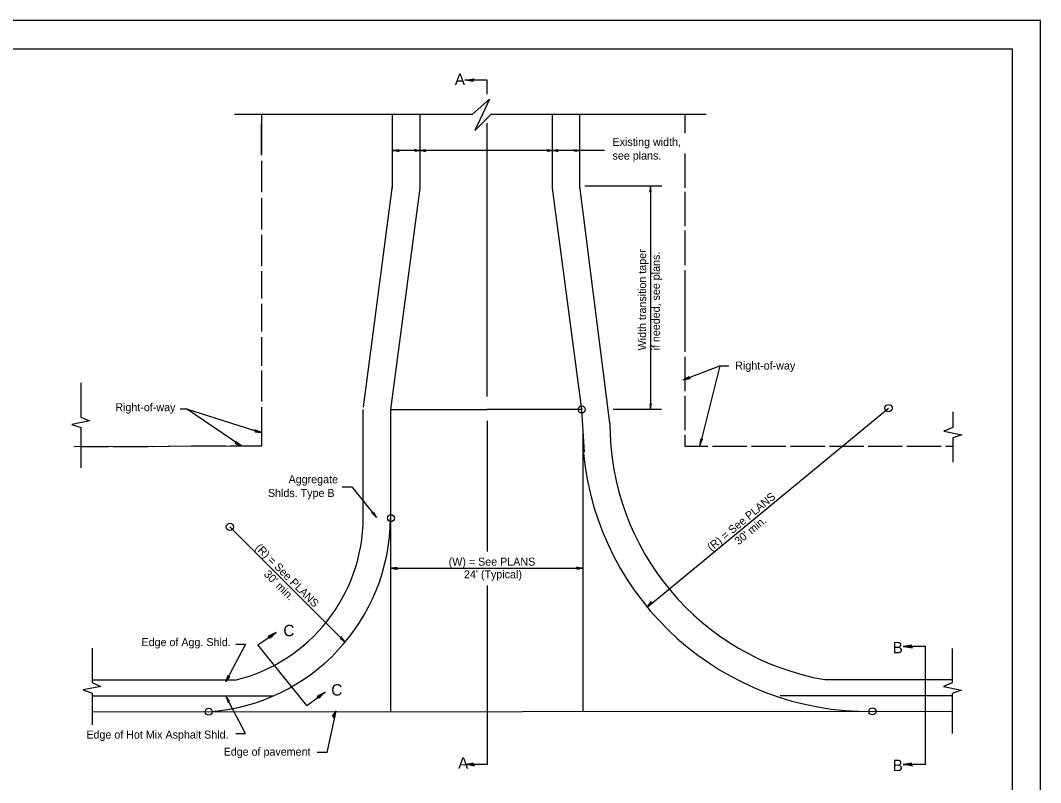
# Model space of a CAD drawing. Extents: x -0.01 to 2.83, y -0.13 to 1.83.
# Drawn here: x 1.346 to 2.833, y 0.722 to 1.833 of the extents above; entities that cross this region are included whole.
import ezdxf

# ---------------------------------------------------------------- set-up
doc = ezdxf.new("R2010")
doc.units = 0
for name, color, linetype in [('RD_Pr_Roadway_Dimensions', 7, 'Continuous'), ('RD_Pr_Roadway_Notes', 7, 'Continuous'), ('SH_General_Details', 7, 'Continuous'), ('SH_Printer_Plotting_Border', 7, 'Continuous'), ('STG_Traffic_Control', 7, 'Continuous')]:
    doc.layers.add(name, color=color, linetype=linetype)

msp = doc.modelspace()

# ---------------------------------------------------------------- linework, layer by layer
at = {"layer": 'RD_Pr_Roadway_Dimensions'}
for p, q in [((1.9288, 1.6436), (1.8897, 1.6436)), ((2.1218, 1.6435), (1.9288, 1.6436)), ((2.1614, 1.6435), (2.1218, 1.6435)), ((2.1978, 1.6434), (2.1614, 1.6435)), ((2.281, 1.5917), (2.1687, 1.5918)), ((2.2647, 1.5918), (2.2646, 1.2659)), ((2.2808, 1.2659), (2.2102, 1.2659)), ((2.2598, 0.9778), (2.6117, 1.268)), ((1.8194, 0.9266), (1.6515, 1.0946)), ((1.8862, 1.0343), (2.1666, 1.0344))]:
    msp.add_line(p, q, dxfattribs=at)
for points in [[(1.8973, 1.6435), (1.8971, 1.6446), (1.8938, 1.6441), (1.8897, 1.6436), (1.8941, 1.643), (1.898, 1.6423), (1.8973, 1.6435), (1.897, 1.6442), (1.8925, 1.6436), (1.8974, 1.6427), (1.8967, 1.6437), (1.8946, 1.6436), (1.8966, 1.6433)], [(1.9212, 1.6437), (1.9214, 1.6426), (1.9246, 1.643), (1.9288, 1.6436), (1.9244, 1.6442), (1.9205, 1.6449), (1.9212, 1.6437), (1.9215, 1.6429), (1.926, 1.6436), (1.9211, 1.6445), (1.9218, 1.6435), (1.9239, 1.6436), (1.9219, 1.6439)], [(1.9365, 1.6435), (1.9362, 1.6446), (1.933, 1.6441), (1.9288, 1.6436), (1.9332, 1.643), (1.9371, 1.6423), (1.9365, 1.6435), (1.9361, 1.6442), (1.9316, 1.6436), (1.9365, 1.6427), (1.9358, 1.6437), (1.9337, 1.6435), (1.9357, 1.6432)], [(2.1142, 1.6436), (2.1144, 1.6425), (2.1177, 1.6429), (2.1218, 1.6435), (2.1174, 1.6441), (2.1135, 1.6448), (2.1142, 1.6436), (2.1145, 1.6428), (2.119, 1.6435), (2.1141, 1.6444), (2.1148, 1.6434), (2.1169, 1.6435), (2.1149, 1.6438)], [(2.1295, 1.6434), (2.1292, 1.6445), (2.126, 1.644), (2.1218, 1.6435), (2.1263, 1.6429), (2.1302, 1.6422), (2.1295, 1.6434), (2.1291, 1.6441), (2.1246, 1.6435), (2.1296, 1.6426), (2.1288, 1.6436), (2.1268, 1.6434), (2.1288, 1.6431)], [(2.1537, 1.6436), (2.154, 1.6424), (2.1572, 1.6429), (2.1614, 1.6435), (2.1569, 1.6441), (2.153, 1.6448), (2.1537, 1.6436), (2.154, 1.6428), (2.1586, 1.6435), (2.1536, 1.6443), (2.1544, 1.6434), (2.1564, 1.6435), (2.1544, 1.6438)], [(2.2646, 1.5841), (2.2658, 1.5844), (2.2653, 1.5876), (2.2647, 1.5918), (2.2641, 1.5873), (2.2634, 1.5834), (2.2646, 1.5841), (2.2654, 1.5844), (2.2647, 1.589), (2.2639, 1.584), (2.2648, 1.5848), (2.2647, 1.5868), (2.2644, 1.5848)], [(2.2647, 1.2735), (2.2635, 1.2733), (2.264, 1.2701), (2.2646, 1.2659), (2.2652, 1.2703), (2.2659, 1.2742), (2.2647, 1.2735), (2.2639, 1.2732), (2.2646, 1.2687), (2.2654, 1.2736), (2.2645, 1.2729), (2.2646, 1.2708), (2.2649, 1.2728)], [(1.8954, 1.0342), (1.8951, 1.0356), (1.8912, 1.035), (1.8862, 1.0343), (1.8915, 1.0336), (1.8962, 1.0328), (1.8954, 1.0342), (1.895, 1.0351), (1.8895, 1.0343), (1.8955, 1.0333), (1.8946, 1.0345), (1.8921, 1.0343), (1.8945, 1.0339)], [(2.1574, 1.0346), (2.1577, 1.0332), (2.1616, 1.0338), (2.1666, 1.0344), (2.1613, 1.0351), (2.1566, 1.036), (2.1574, 1.0346), (2.1578, 1.0336), (2.1633, 1.0344), (2.1573, 1.0355), (2.1582, 1.0343), (2.1607, 1.0345), (2.1583, 1.0348)], [(2.2662, 0.9844), (2.267, 0.9832), (2.2638, 0.9809), (2.2598, 0.9778), (2.2631, 0.9821), (2.2658, 0.986), (2.2662, 0.9844), (2.2666, 0.9835), (2.2622, 0.9802), (2.2656, 0.9851), (2.2659, 0.9837), (2.264, 0.982), (2.2654, 0.984)], [(1.813, 0.9332), (1.8123, 0.932), (1.8154, 0.9297), (1.8194, 0.9266), (1.8162, 0.9309), (1.8135, 0.9348), (1.813, 0.9332), (1.8127, 0.9322), (1.8171, 0.929), (1.8136, 0.9339), (1.8134, 0.9324), (1.8153, 0.9308), (1.8138, 0.9327)]]:
    msp.add_lwpolyline(points, dxfattribs=at)
for centre in [(2.6117, 1.268), (1.6515, 1.0946)]:
    msp.add_circle(centre, 0.00532, dxfattribs=at)
at = {"layer": 'RD_Pr_Roadway_Notes'}
for p, q in [((2.3124, 1.309), (2.3658, 1.3297)), ((2.3658, 1.3297), (2.3364, 1.2131)), ((2.3658, 1.3297), (2.3789, 1.3297)), ((1.5791, 1.2668), (1.5881, 1.2668)), ((1.6671, 1.2133), (1.5881, 1.2668)), ((1.5881, 1.2668), (1.6966, 1.2325)), ((1.8153, 1.1532), (1.8294, 1.1532)), ((1.8294, 1.1532), (1.8653, 1.1085)), ((1.674, 0.9235), (1.6454, 0.8691)), ((1.6599, 0.9235), (1.674, 0.9235)), ((1.674, 0.7935), (1.6454, 0.8479)), ((1.7932, 0.7657), (1.8062, 0.826)), ((1.6599, 0.7935), (1.674, 0.7935)), ((1.7932, 0.7657), (1.7785, 0.7657))]:
    msp.add_line(p, q, dxfattribs=at)
for points in [[(2.321, 1.3122), (2.3203, 1.3134), (2.3169, 1.3114), (2.3124, 1.309), (2.3177, 1.3103), (2.3223, 1.3112), (2.321, 1.3122), (2.3203, 1.3129), (2.3156, 1.3102), (2.3215, 1.3114), (2.3202, 1.3122), (2.318, 1.3111), (2.3203, 1.3117)], [(1.6883, 1.2346), (1.6883, 1.2332), (1.6922, 1.233), (1.6973, 1.2327), (1.6922, 1.2345), (1.6878, 1.2362), (1.6883, 1.2346), (1.6885, 1.2336), (1.694, 1.2334), (1.6884, 1.2355), (1.689, 1.2342), (1.6915, 1.2339), (1.6892, 1.2347)], [(2.3388, 1.222), (2.3374, 1.222), (2.337, 1.2181), (2.3364, 1.2131), (2.3384, 1.2181), (2.3403, 1.2225), (2.3388, 1.222), (2.3378, 1.2218), (2.3372, 1.2164), (2.3397, 1.2219), (2.3383, 1.2213), (2.3379, 1.2189), (2.3388, 1.2211)], [(1.6596, 1.2177), (1.6593, 1.2163), (1.663, 1.215), (1.6677, 1.2132), (1.6633, 1.2163), (1.6596, 1.2193), (1.6596, 1.2177), (1.6596, 1.2167), (1.6647, 1.2148), (1.66, 1.2185), (1.6602, 1.2171), (1.6625, 1.216), (1.6605, 1.2175)], [(1.8596, 1.1157), (1.8609, 1.1163), (1.8628, 1.1129), (1.8653, 1.1085), (1.8615, 1.1123), (1.858, 1.1155), (1.8596, 1.1157), (1.8606, 1.116), (1.8633, 1.1112), (1.8589, 1.1153), (1.8603, 1.1153), (1.8617, 1.1132), (1.86, 1.1149)], [(1.6498, 0.8771), (1.6509, 0.8762), (1.6484, 0.8731), (1.6454, 0.8691), (1.6474, 0.8741), (1.649, 0.8785), (1.6498, 0.8771), (1.6504, 0.8763), (1.6471, 0.872), (1.6491, 0.8777), (1.6497, 0.8763), (1.6483, 0.8742), (1.6492, 0.8765)], [(1.6498, 0.8398), (1.6509, 0.8407), (1.6484, 0.8438), (1.6454, 0.8479), (1.6474, 0.8429), (1.649, 0.8384), (1.6498, 0.8398), (1.6504, 0.8406), (1.6471, 0.8449), (1.6491, 0.8393), (1.6497, 0.8406), (1.6483, 0.8427), (1.6492, 0.8404)], [(1.8023, 0.8176), (1.8012, 0.8185), (1.8034, 0.8218), (1.8062, 0.826), (1.8045, 0.8209), (1.8033, 0.8163), (1.8023, 0.8176), (1.8017, 0.8184), (1.8047, 0.823), (1.8031, 0.8172), (1.8024, 0.8184), (1.8037, 0.8206), (1.803, 0.8183)]]:
    msp.add_lwpolyline(points, dxfattribs=at)
at = {"layer": 'SH_General_Details'}
for p, q in [((2.8333, 1.8333), (0, 1.8333)), ((2.8333, 0), (2.8333, 1.8333)), ((2.0266, 1.746), (1.994, 1.746)), ((2.0266, 1.7258), (2.0266, 1.746)), ((2.005, 1.6968), (2.03, 1.7186)), ((2.03, 1.7186), (2.0083, 1.6728)), ((1.658, 1.6968), (2.005, 1.6968)), ((1.8886, 1.5887), (1.8886, 1.6968)), ((1.9288, 1.5887), (1.9288, 1.6968)), ((2.0083, 1.6728), (2.0322, 1.6968)), ((2.0322, 1.6968), (2.3459, 1.6968)), ((2.1218, 1.5887), (2.1218, 1.6968)), ((2.1614, 1.5887), (2.1614, 1.6968)), ((2.0266, 1.2847), (2.0266, 1.6833)), ((1.8461, 1.2692), (1.8886, 1.5919)), ((2.2055, 1.2459), (2.1614, 1.5918)), ((1.8863, 1.266), (1.9288, 1.5887)), ((2.1643, 1.2659), (2.1218, 1.5887)), ((1.4341, 1.3049), (1.4341, 1.2548)), ((1.6979, 1.2127), (1.6979, 1.2693)), ((1.8459, 1.1076), (1.8459, 1.266)), ((1.8862, 1.266), (2.0266, 1.2659)), ((1.8862, 1.1074), (1.8862, 1.266)), ((2.1643, 1.2659), (2.0266, 1.2659)), ((2.1686, 1.2036), (2.1643, 1.2659)), ((1.4468, 1.2493), (1.4208, 1.2441)), ((1.4341, 1.2548), (1.4468, 1.2493)), ((2.0268, 1.0612), (2.027, 1.2495)), ((2.7052, 1.2625), (2.7052, 1.2396)), ((1.4208, 1.2441), (1.4341, 1.2395)), ((1.4341, 1.2395), (1.4341, 1.1807)), ((2.7052, 1.2396), (2.6925, 1.2342)), ((2.1666, 0.826), (2.1666, 1.232)), ((2.6925, 1.2342), (2.7185, 1.2289)), ((2.7185, 1.2289), (2.7052, 1.2243)), ((2.7052, 1.2243), (2.7052, 1.1889)), ((1.4245, 1.212), (1.6979, 1.2127)), ((1.8862, 0.8251), (1.8862, 1.1074)), ((2.0268, 1.0588), (2.0268, 1.0612)), ((2.0268, 0.7483), (2.0268, 1.0091)), ((1.692, 0.9225), (1.7191, 0.9406)), ((1.7637, 0.8343), (1.692, 0.9225)), ((1.4507, 0.9176), (1.4507, 0.8675)), ((2.6658, 0.9203), (2.6332, 0.9203)), ((2.6656, 0.7483), (2.6656, 0.9203)), ((2.7046, 0.9174), (2.7046, 0.8672)), ((1.6593, 0.871), (1.4507, 0.871)), ((1.4507, 0.8675), (1.4634, 0.862)), ((2.5186, 0.8719), (2.7054, 0.8719)), ((2.7046, 0.8672), (2.6919, 0.8618)), ((1.4634, 0.862), (1.4374, 0.8568)), ((1.4374, 0.8568), (1.4507, 0.8522)), ((1.4507, 0.8522), (1.4507, 0.806)), ((1.4507, 0.8482), (1.7148, 0.8482)), ((1.7637, 0.8343), (1.7901, 0.8534)), ((2.7046, 0.8481), (2.4538, 0.8482)), ((2.6919, 0.8618), (2.7179, 0.8566)), ((2.7179, 0.8566), (2.7046, 0.8519)), ((2.7046, 0.8519), (2.7046, 0.7931)), ((1.4507, 0.8251), (2.7054, 0.826)), ((2.0271, 0.7483), (1.9945, 0.7483)), ((2.6658, 0.7483), (2.6332, 0.7483))]:
    msp.add_line(p, q, dxfattribs=at)
msp.add_lwpolyline([(0.1667, 1.7917), (2.7917, 1.7917), (2.7917, 0.0417), (0.1667, 0.0417)], close=True, dxfattribs=at)
for points in [[(1.6982, 1.6378), (1.6982, 1.6968)], [(1.6974, 1.637), (1.6974, 1.6827)], [(2.3146, 1.6954), (2.3146, 1.6691)], [(2.3146, 1.6452), (2.3146, 1.6451)], [(2.3146, 1.6394), (2.3146, 1.5892)], [(1.6982, 1.5827), (1.6982, 1.6283)], [(2.3146, 1.5835), (2.3146, 1.5333)], [(1.6982, 1.5283), (1.6982, 1.5739)], [(1.6982, 1.4747), (1.6982, 1.5204)], [(2.3146, 1.5268), (2.3146, 1.4765)], [(1.6979, 1.4279), (1.6979, 1.4676)], [(2.3146, 1.4692), (2.3146, 1.3501)], [(1.6979, 1.3798), (1.6979, 1.42)], [(1.6979, 1.3294), (1.6979, 1.3714)], [(2.3146, 1.3427), (2.3146, 1.2924)], [(1.6979, 1.2773), (1.6979, 1.3229)], [(2.3146, 1.2858), (2.3146, 1.2356)], [(1.6979, 1.2237), (1.6979, 1.2693)], [(2.3146, 1.2289), (2.3146, 1.2123), (2.3482, 1.2123)], [(1.4346, 1.212), (1.4747, 1.212)], [(1.4814, 1.212), (1.5316, 1.2119)], [(1.5383, 1.2119), (1.5885, 1.2128)], [(1.5951, 1.2128), (1.6454, 1.2127)], [(1.652, 1.2127), (1.6979, 1.2127), (1.6979, 1.217)], [(2.3548, 1.2123), (2.4051, 1.2123)], [(2.4117, 1.2123), (2.4619, 1.2123)], [(2.4686, 1.2123), (2.5188, 1.2123)], [(2.5255, 1.2123), (2.5757, 1.2123)], [(2.5818, 1.2123), (2.632, 1.2123)], [(2.6381, 1.2123), (2.6883, 1.2123)], [(2.6945, 1.2123), (2.705, 1.2123)]]:
    msp.add_lwpolyline(points, dxfattribs=at)
for centre in [(2.1643, 1.2659), (1.8862, 1.1074), (1.6205, 0.8251), (2.5882, 0.8256)]:
    msp.add_circle(centre, 0.00511, dxfattribs=at)
for centre, radius, start, end in [((2.5839, 1.2446), 0.3784, 179.8045, 260.0713), ((2.5821, 1.2429), 0.4173, 185.6487, 270.8363), ((1.6011, 1.1088), 0.2844, 273.9137, 359.7218), ((1.6011, 1.1088), 0.2447, 283.7512, 359.7218)]:
    msp.add_arc(centre, radius, start, end, dxfattribs=at)
at = {"layer": 'SH_Printer_Plotting_Border'}
msp.add_lwpolyline([(0, 0), (2.8333, 0), (2.8333, 1.8333), (0, 1.8333)], close=True, dxfattribs=at)
at = {"layer": 'STG_Traffic_Control'}
for points in [[(2.0062, 1.7462), (2.0058, 1.7443), (2.0006, 1.7451), (1.994, 1.746), (2.0011, 1.747), (2.0073, 1.7481), (2.0062, 1.7462), (2.0057, 1.745), (1.9984, 1.746), (2.0063, 1.7474), (2.0052, 1.7458), (2.0019, 1.7461), (2.0051, 1.7465)], [(1.7088, 0.934), (1.7102, 0.9327), (1.714, 0.9362), (1.7191, 0.9406), (1.7126, 0.9375), (1.7069, 0.9349), (1.7088, 0.934), (1.7099, 0.9333), (1.7154, 0.9382), (1.708, 0.9349), (1.7099, 0.9343), (1.7125, 0.9363), (1.7096, 0.9349)], [(2.6455, 0.9201), (2.6451, 0.922), (2.6399, 0.9212), (2.6332, 0.9203), (2.6404, 0.9193), (2.6466, 0.9182), (2.6455, 0.9201), (2.6449, 0.9213), (2.6377, 0.9203), (2.6456, 0.9189), (2.6444, 0.9205), (2.6411, 0.9203), (2.6443, 0.9198)], [(1.78, 0.8464), (1.7814, 0.8451), (1.7852, 0.8488), (1.7901, 0.8534), (1.7837, 0.85), (1.778, 0.8473), (1.78, 0.8464), (1.7812, 0.8457), (1.7864, 0.8508), (1.7792, 0.8473), (1.7811, 0.8467), (1.7836, 0.8488), (1.7808, 0.8473)], [(2.0068, 0.7482), (2.0063, 0.75), (2.0012, 0.7492), (1.9945, 0.7483), (2.0016, 0.7474), (2.0078, 0.7463), (2.0068, 0.7482), (2.0062, 0.7494), (1.999, 0.7483), (2.0069, 0.7469), (2.0057, 0.7485), (2.0024, 0.7483), (2.0056, 0.7478)], [(2.6455, 0.7482), (2.6451, 0.75), (2.6399, 0.7492), (2.6332, 0.7483), (2.6404, 0.7474), (2.6466, 0.7463), (2.6455, 0.7482), (2.6449, 0.7494), (2.6377, 0.7483), (2.6456, 0.7469), (2.6444, 0.7485), (2.6411, 0.7483), (2.6443, 0.7478)]]:
    msp.add_lwpolyline(points, dxfattribs=at)

# ---------------------------------------------------------------- texts
at = {"layer": 'RD_Pr_Roadway_Dimensions'}
for s, height, p in [('Existing width,', 0.011667, (2.2093, 1.6503)), ('see plans.', 0.01167, (2.2093, 1.6303)), ('(W) = See PLANS', 0.011667, (1.9704, 1.0381)), ("24' (Typical)", 0.011667, (1.9927, 1.0197))]:
    msp.add_text(s, height=height, dxfattribs=at).set_placement(p)
for s, height, rotation, p in [('Width transition taper', 0.011667, 89.9678, (2.2582, 1.3521)), ('if needed, see plans.', 0.011667, 89.9678, (2.2782, 1.352)), ('(R) = See PLANS', 0.011667, 39.6777, (2.3535, 1.0586)), ("30' min.", 0.01167, 39.6777, (2.3931, 1.0676)), ('(R) = See PLANS ', 0.011667, 315, (1.6874, 1.0632)), ("30' min.", 0.01167, 315, (1.7, 1.0247))]:
    msp.add_text(s, height=height, rotation=rotation, dxfattribs=at).set_placement(p)
at = {"layer": 'RD_Pr_Roadway_Notes'}
for s, height, p in [('Right-of-way', 0.011667, (2.3881, 1.3241)), ('Right-of-way', 0.011667, (1.4844, 1.2634)), ('Aggregate', 0.01167, (1.737, 1.1583)), ('Shlds. Type B', 0.011667, (1.7069, 1.1383)), ('Edge of Agg. Shld.', 0.011667, (1.5226, 0.9208)), ('Edge of Hot Mix Asphalt Shld.', 0.011667, (1.4422, 0.7859)), ('Edge of pavement', 0.011667, (1.6423, 0.761))]:
    msp.add_text(s, height=height, dxfattribs=at).set_placement(p)
at = {"layer": 'SH_General_Details'}
for s, p in [('A', (1.9793, 1.7391)), ('B', (2.6176, 0.9103)), ('A', (1.9841, 0.7419)), ('B', (2.6176, 0.7384))]:
    msp.add_text(s, height=0.0167, dxfattribs=at).set_placement(p)
for p in [(1.7294, 0.9351), (1.7992, 0.8486)]:
    msp.add_text('C', height=0.0167, rotation=0.1037, dxfattribs=at).set_placement(p)

doc.saveas('drawing.dxf')
